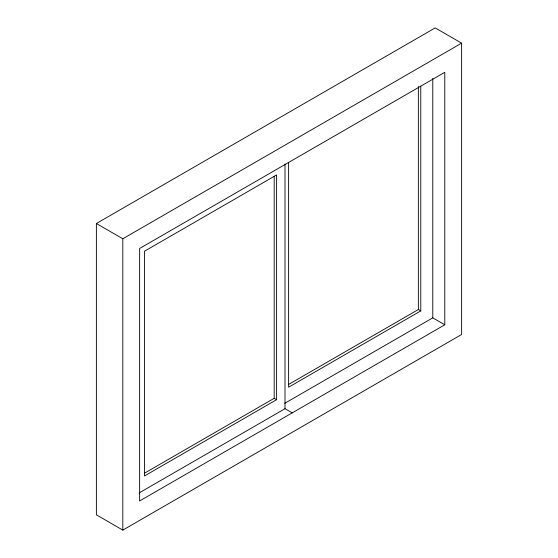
<?xml version="1.0" encoding="UTF-8"?>
<svg xmlns="http://www.w3.org/2000/svg" width="558" height="558" viewBox="0 0 558 558"><rect width="100%" height="100%" fill="white"/><g stroke="black" fill="none" stroke-linecap="round" stroke-linejoin="round"><path stroke-width="0.84" d="M96.381 223.507L435.184 27.9L461.619 43.161L461.619 334.493L122.816 530.1L96.381 514.839L96.381 223.507L122.816 238.768L461.619 43.161M288.458 384.525L418.367 309.523L420.767 310.911L420.767 86.169M420.767 310.911L288.612 387.21L288.612 162.469M144.292 473.31L274.194 398.307L276.601 399.695L276.601 174.954L144.438 251.253L144.438 475.995L276.601 399.695M284.713 403.336L432.785 317.844L444.796 324.784L444.796 72.296L139.633 248.477L139.633 500.965L444.796 324.784M139.193 492.902L285.005 408.714L292.218 412.871M432.785 78.42L432.785 317.844M418.367 86.518L418.367 309.523M285.005 164.059L285.005 408.714M274.194 176.182L274.194 398.307M122.816 238.768L122.816 530.1"/></g></svg>
